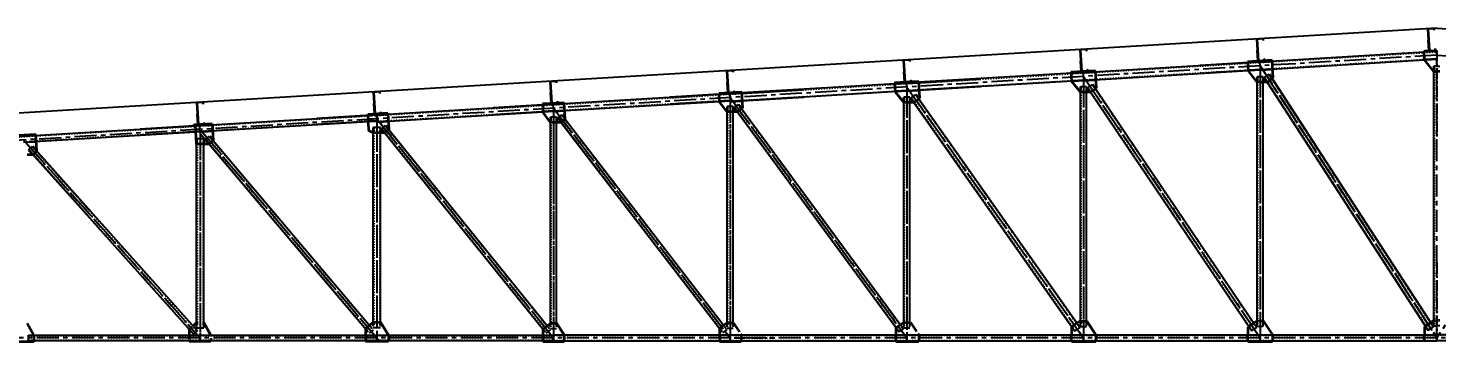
# Model space of a CAD drawing. Header units: inches. Extents: x -15 to 1885144, y -42615 to 866270.
# Drawn here: x 1664088 to 1680034, y 258256 to 261807 of the extents above; entities that cross this region are included whole.
import ezdxf

# ---------------------------------------------------------------- set-up
doc = ezdxf.new("R2010")
doc.units = ezdxf.units.IN
doc.header["$LTSCALE"] = 100
doc.header["$MEASUREMENT"] = 0
for name, pattern in [('CENTER', [2, 1.25, -0.25, 0.25, -0.25]), ('CENTERX2', [4, 2.5, -0.5, 0.5, -0.5]), ('dash line', [30, 12, -18]), ('PHANTOM2', [1.25, 0.625, -0.125, 0.125, -0.125, 0.125, -0.125])]:
    doc.linetypes.add(name, pattern=pattern)
for name, color, linetype in [('axis', 8, 'PHANTOM2'), ('corrugated sheet', 6, 'Continuous'), ('dimensions', 10, 'PHANTOM2'), ('purlins', 4, 'Continuous'), ('sections', 3, 'Continuous')]:
    doc.layers.add(name, color=color, linetype=linetype)
doc.layers.add('gusset plate', color=1, linetype='Continuous', lineweight=35)
doc.layers.add('weld', color=2, linetype='Continuous', lineweight=35)
doc.styles.get("Standard").update_dxf_attribs({"font": 'arial.ttf'})
doc.dimstyles.new('Dim_1', dxfattribs={"dimtxt": 300, "dimasz": 500, "dimexe": 0.0625, "dimexo": 0.0625, "dimgap": 100, "dimtad": 0, "dimtih": 1, "dimtoh": 1, "dimdec": 0, "dimzin": 0, "dimdsep": 46, "dimtxsty": 'Standard', "dimblk": 'OBLIQUE', "dimcen": 0.09, "dimclrd": 256, "dimclre": 256, "dimclrt": 256, "dimadec": 0, "dimazin": 0, "dimtm": 1e-09, "dimtfac": 1, "dimtdec": 0, "dimtofl": 0, "dimtmove": 0, "dimatfit": 3, "dimfxl": 1, "dimtfillclr": 256, "dimtolj": 1, "dimtzin": 0, "dimlwe": -1, "dimarcsym": 0})

# ---------------------------------------------------------------- blocks, each defined once
blk = doc.blocks.new('_Oblique')
at = {"color": 0, "linetype": 'ByBlock', "lineweight": -2}
blk.add_line((-0.5, -0.5), (0.5, 0.5), dxfattribs=at)
blk = doc.blocks.new('*D802')
at = {"layer": 'Defpoints', "color": 0, "ltscale": 10, "transparency": 16777216}
for p in [(1680034, 261806), (1659614, 260581), (1660034, 260606), (1660436, 260606), (1661654, 260638)]:
    blk.add_point(p, dxfattribs=at)
at = {"layer": 'dimensions', "linetype": 'dash line', "ltscale": 10, "transparency": 16777216}
blk.add_line((1660436, 260606), (1661654, 260606), dxfattribs=at)
at = {"layer": 'dimensions', "lineweight": -2, "ltscale": 10, "transparency": 16777216}
blk.add_arc((1660034, 260606), 1620, 0, 3.4336, dxfattribs=at)
at = {"layer": 'dimensions', "lineweight": -2, "ltscale": 10, "transparency": 16777216, "xscale": 500, "yscale": 500, "zscale": 500}
for p, rotation in [((1661651, 260703), 93.4336303618463), ((1661654, 260606), 270.000000000002)]:
    blk.add_blockref('_Oblique', p, dxfattribs=dict(at, rotation=rotation))
at = {"layer": 'dimensions', "ltscale": 10, "transparency": 16777216, "insert": (1661445, 261402), "char_height": 300, "attachment_point": 5}
blk.add_mtext('\\A1;3°', dxfattribs=at)

msp = doc.modelspace()

# ---------------------------------------------------------------- hatches: boundary and pattern name
at = {"layer": 'purlins', "ltscale": 10}
h = msp.add_hatch(color=256, dxfattribs=at)
h.dxf.hatch_style = 1
h.paths.add_polyline_path([(1678006.448, 261544.162), (1678001.457, 261543.862), (1678002.056, 261533.88), (1678007.047, 261534.18)])
h = msp.add_hatch(color=256, dxfattribs=at)
h.dxf.hatch_style = 1
h.paths.add_polyline_path([(1679941.943, 261660.309), (1679936.952, 261660.009), (1679937.551, 261650.027), (1679942.542, 261650.327)])
h = msp.add_hatch(color=256, dxfattribs=at)
h.dxf.hatch_style = 1
h.paths.add_polyline_path([(1676006.448, 261424.162), (1676001.457, 261423.862), (1676002.056, 261413.88), (1676007.047, 261414.18)])
h = msp.add_hatch(color=256, dxfattribs=at)
h.dxf.hatch_style = 1
h.paths.add_polyline_path([(1674006.448, 261304.162), (1674001.457, 261303.862), (1674002.056, 261293.88), (1674007.047, 261294.18)])
h = msp.add_hatch(color=256, dxfattribs=at)
h.dxf.hatch_style = 1
h.paths.add_polyline_path([(1670006.448, 261064.162), (1670001.457, 261063.862), (1670002.056, 261053.88), (1670007.047, 261054.18)])
h = msp.add_hatch(color=256, dxfattribs=at)
h.dxf.hatch_style = 1
h.paths.add_polyline_path([(1672006.448, 261184.162), (1672001.457, 261183.862), (1672002.056, 261173.88), (1672007.047, 261174.18)])
h = msp.add_hatch(color=256, dxfattribs=at)
h.dxf.hatch_style = 1
h.paths.add_polyline_path([(1668006.15, 260944.144), (1668001.158, 260943.844), (1668001.757, 260933.862), (1668006.748, 260934.162)])
h = msp.add_hatch(color=256, dxfattribs=at)
h.dxf.hatch_style = 1
h.paths.add_polyline_path([(1666006.449, 260824.145), (1666001.458, 260823.846), (1666002.057, 260813.864), (1666007.048, 260814.163)])

# ---------------------------------------------------------------- linework, layer by layer
at = {"layer": 'axis', "linetype": 'CENTERX2'}
for p, q in [((1680034.378, 261500.541), (1660034.378, 260300.541)), ((1678034.378, 261380.541), (1678034.378, 258300.541)), ((1678034.378, 261380.541), (1680034.378, 258300.541)), ((1680034.378, 258300.541), (1680034.378, 261500.541)), ((1680034.378, 258300.541), (1680034.378, 261500.541)), ((1680034.378, 261500.541), (1700034.378, 260300.541)), ((1682034.378, 261380.541), (1680034.378, 258300.541)), ((1676034.378, 261260.541), (1676034.378, 258300.541)), ((1676034.378, 261260.541), (1678034.378, 258300.541)), ((1674034.378, 261140.541), (1674034.378, 258300.541)), ((1674034.378, 261140.541), (1676034.378, 258300.541)), ((1670034.378, 260900.541), (1670034.378, 258300.541)), ((1670034.378, 260900.541), (1672034.378, 258300.541)), ((1672034.378, 261020.541), (1672034.378, 258300.541)), ((1672034.378, 261020.541), (1674034.378, 258300.541)), ((1668034.378, 260780.541), (1668034.378, 258300.541)), ((1668034.378, 260780.541), (1670034.378, 258300.541)), ((1666034.378, 260660.541), (1666034.378, 258300.541)), ((1666034.378, 260660.541), (1668034.378, 258300.541)), ((1664034.378, 260540.541), (1666034.378, 258300.541)), ((1700034.378, 258300.541), (1660034.378, 258300.541))]:
    msp.add_line(p, q, dxfattribs=at)
at = {"layer": 'axis', "linetype": 'CENTER'}
for p, q in [((1678141.409, 261215.714), (1680034.378, 258300.541)), ((1676034.378, 261081.71), (1676034.378, 258300.541)), ((1676141.97, 261101.305), (1678034.378, 258300.541)), ((1678034.378, 261196.653), (1678034.378, 258300.541)), ((1672034.378, 261020.541), (1674034.378, 258300.541)), ((1674034.378, 260966.797), (1674034.378, 258300.541)), ((1674142.541, 260986.949), (1676034.378, 258300.541)), ((1668034.378, 260780.541), (1668034.378, 258300.541)), ((1668061.349, 260747.097), (1670034.378, 258300.541)), ((1670034.378, 260740.359), (1670034.378, 258300.541)), ((1670142.549, 260759.918), (1672034.378, 258300.541)), ((1672034.378, 260860.359), (1672034.378, 258300.541)), ((1666034.378, 260660.541), (1668056.412, 258274.541)), ((1666034.378, 260494.816), (1666034.378, 258300.541)), ((1664164.921, 260394.332), (1666034.378, 258300.541))]:
    msp.add_line(p, q, dxfattribs=at)
at = {"layer": 'corrugated sheet'}
for p, q in [((1680034.345, 261806.594), (1659614.345, 260581.394)), ((1680034.378, 261806.045), (1659614.378, 260580.845)), ((1680034.378, 261806.045), (1700344.878, 260587.415))]:
    msp.add_line(p, q, dxfattribs=at)
at = {"layer": 'gusset plate', "ltscale": 10}
for p, q in [((1679888.64, 261546.895), (1680034.378, 261555.658)), ((1679889.239, 261536.913), (1679888.64, 261546.895)), ((1679894.629, 261447.075), (1679889.239, 261536.913)), ((1668124.651, 260620.81), (1667994.378, 260620.81)), ((1668124.651, 260620.81), (1668171.356, 260658.475)), ((1664142.543, 260374.352), (1664187.299, 260414.313)), ((1666135.499, 260494.816), (1666181.272, 260533.608)), ((1664142.543, 260374.352), (1664074.378, 260374.352))]:
    msp.add_line(p, q, dxfattribs=at)
at = {"layer": 'gusset plate'}
for p, q in [((1678170.865, 261443.829), (1677891.303, 261427.055)), ((1677891.303, 261427.055), (1677897.292, 261327.235)), ((1678182.934, 261242.678), (1678170.865, 261443.829)), ((1676170.865, 261323.829), (1675891.303, 261307.055)), ((1675891.303, 261307.055), (1675897.292, 261207.235)), ((1676182.57, 261128.737), (1676170.865, 261323.829)), ((1678112.054, 261196.653), (1678182.934, 261242.678)), ((1672165.86, 261083.529), (1671906.308, 261067.955)), ((1671906.308, 261067.955), (1671911.699, 260978.117)), ((1672176.532, 260905.661), (1672165.86, 261083.529)), ((1674170.865, 261203.829), (1673896.326, 261187.357)), ((1673896.326, 261187.357), (1673902.316, 261087.536)), ((1674182.202, 261014.88), (1674170.865, 261203.829)), ((1674176.791, 261104.005), (1674176.822, 261104.546)), ((1676112.97, 261081.71), (1676182.57, 261128.737)), ((1670155.86, 260962.929), (1669910.92, 260948.232)), ((1669910.92, 260948.232), (1669917.119, 260853.433)), ((1670168.082, 260778.693), (1670155.86, 260962.929)), ((1672114.922, 260860.359), (1672176.532, 260905.661)), ((1674113.925, 260966.797), (1674182.202, 261014.88)), ((1668158.887, 260843.111), (1667930.964, 260829.436)), ((1670115.949, 260740.359), (1670168.082, 260778.693)), ((1664175.91, 260604.132), (1663970.882, 260591.83)), ((1666169.048, 260723.72), (1665976.132, 260712.145)), ((1675993.24, 258488.396), (1676072.266, 258488.396)), ((1676072.266, 258488.396), (1676174.378, 258335.541)), ((1677999.378, 258492.718), (1678069.378, 258492.718)), ((1678069.378, 258492.718), (1678174.378, 258335.541)), ((1679999.378, 258497.069), (1680034.378, 258497.069)), ((1680069.378, 258497.069), (1680034.378, 258497.069))]:
    msp.add_line(p, q, dxfattribs=at)
at = {"layer": 'gusset plate', "linetype": 'dash line'}
for p, q in [((1679999.378, 261316.653), (1679894.629, 261447.075)), ((1677999.378, 261196.653), (1677897.292, 261327.235)), ((1679999.378, 261316.653), (1680034.378, 261316.653)), ((1680069.378, 261316.653), (1680034.378, 261316.653)), ((1673902.316, 261087.536), (1673999.378, 260966.797)), ((1675999.378, 261081.71), (1675897.325, 261207.237)), ((1676112.97, 261081.71), (1675999.378, 261081.71)), ((1678112.054, 261196.653), (1677999.378, 261196.653)), ((1671999.378, 260860.359), (1671911.699, 260978.117)), ((1674113.925, 260966.797), (1673999.378, 260966.797)), ((1667930.964, 260829.436), (1667941.781, 260649.147)), ((1668158.887, 260843.111), (1668171.356, 260658.475)), ((1669999.378, 260740.359), (1669917.119, 260853.433)), ((1670115.949, 260740.359), (1669999.378, 260740.359)), ((1672114.922, 260860.359), (1671999.378, 260860.359)), ((1664187.299, 260414.313), (1664175.91, 260604.132)), ((1665976.133, 260712.145), (1665989.943, 260497.377)), ((1666169.048, 260723.72), (1666181.272, 260533.608)), ((1667994.378, 260620.81), (1667941.781, 260649.147)), ((1665994.378, 260494.816), (1665989.943, 260497.377)), ((1666135.499, 260494.816), (1665994.378, 260494.816)), ((1664074.378, 258465.31), (1664152.187, 258330.541)), ((1665908.495, 258396.486), (1665911.485, 258399.156)), ((1665908.543, 258396.529), (1665908.543, 258326.541)), ((1665950.267, 258433.783), (1665994.378, 258473.168)), ((1665994.378, 258473.168), (1665999.378, 258473.168)), ((1666069.378, 258473.168), (1666074.378, 258473.168)), ((1666156.842, 258330.541), (1666074.378, 258473.168)), ((1667907.749, 258403.56), (1667994.378, 258476.975)), ((1667907.749, 258403.56), (1667907.749, 258260.541)), ((1668074.378, 258476.975), (1668167.128, 258330.541)), ((1669913.543, 258398.478), (1669999.378, 258467.7)), ((1669913.543, 258398.478), (1669913.543, 258255.541)), ((1670069.378, 258467.7), (1670154.968, 258335.541)), ((1671999.378, 258471.646), (1671914.898, 258406.661)), ((1671914.898, 258406.661), (1671914.898, 258255.541)), ((1673999.378, 258475.664), (1673909.378, 258414.853)), ((1673909.378, 258414.853), (1673909.378, 258335.541)), ((1675903.689, 258425.332), (1675899.378, 258422.296)), ((1675899.378, 258422.296), (1675899.378, 258335.541)), ((1675993.24, 258488.396), (1675903.689, 258425.332)), ((1677905.258, 258429.123), (1677894.378, 258421.772)), ((1677894.378, 258421.772), (1677894.378, 258335.541)), ((1677999.378, 258492.718), (1677905.258, 258429.123)), ((1679999.378, 258497.069), (1679894.378, 258428.888)), ((1679894.378, 258428.888), (1679894.378, 258335.541)), ((1665908.543, 258274.541), (1665908.543, 258260.541)), ((1666156.842, 258260.541), (1666114.378, 258260.541)), ((1666156.842, 258330.541), (1666156.842, 258326.541)), ((1666156.842, 258274.541), (1666156.842, 258260.541))]:
    msp.add_line(p, q, dxfattribs=at)
at = {"layer": 'gusset plate', "linetype": 'dash line', "ltscale": 0.01}
for p, q in [((1665911.485, 258399.156), (1665950.267, 258433.783)), ((1665999.378, 258473.168), (1666069.378, 258473.168)), ((1665908.543, 258326.541), (1665908.543, 258274.541)), ((1666156.842, 258326.541), (1666156.842, 258274.541))]:
    msp.add_line(p, q, dxfattribs=at)
at = {"layer": 'gusset plate', "linetype": 'CENTER'}
for p, q in [((1667994.378, 258476.975), (1668074.378, 258476.975)), ((1669999.378, 258467.7), (1670069.378, 258467.7)), ((1671999.378, 258471.646), (1672069.378, 258471.646)), ((1672069.378, 258471.646), (1672159.378, 258335.541)), ((1673999.378, 258475.664), (1674074.858, 258475.664)), ((1674074.858, 258475.664), (1674169.378, 258335.541))]:
    msp.add_line(p, q, dxfattribs=at)
at = {"layer": 'gusset plate', "linetype": 'ByBlock'}
for p, q in [((1664152.187, 258255.541), (1663890.735, 258255.541)), ((1664152.187, 258330.541), (1664152.187, 258255.541)), ((1666114.378, 258260.541), (1665908.543, 258260.541)), ((1668167.128, 258260.541), (1667907.749, 258260.541)), ((1668167.128, 258330.541), (1668167.128, 258260.541)), ((1670154.968, 258255.541), (1669913.543, 258255.541)), ((1670154.968, 258335.541), (1670154.968, 258255.541)), ((1672159.378, 258255.541), (1671914.898, 258255.541)), ((1672159.378, 258335.541), (1672159.378, 258255.541)), ((1673909.378, 258255.541), (1673909.378, 258335.541)), ((1674169.378, 258255.541), (1673909.378, 258255.541)), ((1674169.378, 258335.541), (1674169.378, 258255.541)), ((1675899.378, 258255.541), (1675899.378, 258335.541)), ((1676174.378, 258255.541), (1675899.378, 258255.541)), ((1676174.378, 258335.541), (1676174.378, 258255.541)), ((1677894.378, 258255.541), (1677894.378, 258335.541)), ((1678174.378, 258255.541), (1677894.378, 258255.541)), ((1678174.378, 258335.541), (1678174.378, 258255.541)), ((1679894.378, 258255.541), (1679894.378, 258335.541))]:
    msp.add_line(p, q, dxfattribs=at)
at = {"layer": 'purlins', "ltscale": 10}
for p, q in [((1677998.063, 261683.91), (1678067.937, 261688.103)), ((1678067.937, 261688.103), (1678069.135, 261668.139)), ((1679933.558, 261800.057), (1680003.433, 261804.25)), ((1679948.531, 261550.506), (1679933.558, 261800.057)), ((1680001.556, 261802.134), (1679935.675, 261798.181)), ((1679935.675, 261798.181), (1679950.408, 261552.622)), ((1680002.634, 261784.166), (1680001.556, 261802.134)), ((1680004.631, 261784.286), (1680002.634, 261784.166)), ((1680003.433, 261804.25), (1680004.631, 261784.286)), ((1675998.063, 261563.91), (1676067.937, 261568.103)), ((1676013.036, 261314.359), (1675998.063, 261563.91)), ((1676066.061, 261565.987), (1676000.179, 261562.034)), ((1676000.179, 261562.034), (1676014.913, 261316.475)), ((1676067.139, 261548.019), (1676066.061, 261565.987)), ((1676069.135, 261548.139), (1676067.139, 261548.019)), ((1676067.937, 261568.103), (1676069.135, 261548.139)), ((1678013.036, 261434.359), (1677998.063, 261683.91)), ((1678066.061, 261685.987), (1678000.179, 261682.034)), ((1678000.179, 261682.034), (1678014.913, 261436.475)), ((1678007.745, 261439.051), (1678000.858, 261553.844)), ((1678001.457, 261543.862), (1678006.448, 261544.162)), ((1678002.056, 261533.88), (1678007.047, 261534.18)), ((1678067.139, 261668.019), (1678066.061, 261685.987)), ((1678069.135, 261668.139), (1678067.139, 261668.019)), ((1679898.322, 261552.503), (1679943.241, 261555.198)), ((1679898.621, 261547.512), (1679898.322, 261552.503)), ((1679948.531, 261550.506), (1679898.621, 261547.512)), ((1679943.241, 261555.198), (1679936.353, 261669.991)), ((1679936.952, 261660.009), (1679941.943, 261660.309)), ((1679937.551, 261650.027), (1679942.542, 261650.327)), ((1679966.58, 261551.589), (1679948.531, 261550.506)), ((1679950.408, 261552.622), (1680016.29, 261556.575)), ((1680015.212, 261574.543), (1680017.208, 261574.663)), ((1680016.29, 261556.575), (1680015.212, 261574.543)), ((1680017.208, 261574.663), (1680018.406, 261554.699)), ((1673998.063, 261443.91), (1674067.937, 261448.103)), ((1674013.036, 261194.359), (1673998.063, 261443.91)), ((1674066.061, 261445.987), (1674000.179, 261442.034)), ((1674000.179, 261442.034), (1674014.913, 261196.475)), ((1674067.139, 261428.019), (1674066.061, 261445.987)), ((1674069.135, 261428.139), (1674067.139, 261428.019)), ((1674067.937, 261448.103), (1674069.135, 261428.139)), ((1676007.745, 261319.051), (1676000.858, 261433.844)), ((1676001.457, 261423.862), (1676006.448, 261424.162)), ((1676002.056, 261413.88), (1676007.047, 261414.18)), ((1677962.826, 261436.356), (1678007.745, 261439.051)), ((1677963.126, 261431.365), (1677962.826, 261436.356)), ((1678013.036, 261434.359), (1677963.126, 261431.365)), ((1678031.084, 261435.442), (1678013.036, 261434.359)), ((1678014.913, 261436.475), (1678080.794, 261440.428)), ((1678079.716, 261458.396), (1678081.712, 261458.516)), ((1678080.794, 261440.428), (1678079.716, 261458.396)), ((1678081.712, 261458.516), (1678082.91, 261438.552)), ((1671998.063, 261323.91), (1672067.937, 261328.103)), ((1672013.036, 261074.359), (1671998.063, 261323.91)), ((1672066.061, 261325.987), (1672000.179, 261322.034)), ((1672000.179, 261322.034), (1672014.913, 261076.475)), ((1672067.139, 261308.019), (1672066.061, 261325.987)), ((1672069.135, 261308.139), (1672067.139, 261308.019)), ((1672067.937, 261328.103), (1672069.135, 261308.139)), ((1674007.745, 261199.051), (1674000.858, 261313.844)), ((1674001.457, 261303.862), (1674006.448, 261304.162)), ((1674002.056, 261293.88), (1674007.047, 261294.18)), ((1674079.716, 261218.396), (1674081.712, 261218.516)), ((1674080.794, 261200.428), (1674079.716, 261218.396)), ((1674081.712, 261218.516), (1674082.91, 261198.552)), ((1675962.826, 261316.356), (1676007.745, 261319.051)), ((1675963.126, 261311.365), (1675962.826, 261316.356)), ((1676013.036, 261314.359), (1675963.126, 261311.365)), ((1676031.084, 261315.442), (1676013.036, 261314.359)), ((1676014.913, 261316.475), (1676080.794, 261320.428)), ((1676079.716, 261338.396), (1676081.712, 261338.516)), ((1676080.794, 261320.428), (1676079.716, 261338.396)), ((1676081.712, 261338.516), (1676082.91, 261318.552)), ((1667997.765, 261083.892), (1668067.639, 261088.085)), ((1668012.738, 260834.341), (1667997.765, 261083.892)), ((1668065.762, 261085.969), (1667999.881, 261082.016)), ((1667999.881, 261082.016), (1668014.614, 260836.457)), ((1668066.84, 261068.001), (1668065.762, 261085.969)), ((1668068.837, 261068.121), (1668066.84, 261068.001)), ((1668067.639, 261088.085), (1668068.837, 261068.121)), ((1669998.063, 261203.91), (1670067.937, 261208.103)), ((1670013.036, 260954.359), (1669998.063, 261203.91)), ((1670066.061, 261205.987), (1670000.179, 261202.034)), ((1670000.179, 261202.034), (1670014.913, 260956.475)), ((1670007.745, 260959.051), (1670000.858, 261073.844)), ((1670001.457, 261063.862), (1670006.448, 261064.162)), ((1670002.056, 261053.88), (1670007.047, 261054.18)), ((1670067.139, 261188.019), (1670066.061, 261205.987)), ((1670069.135, 261188.139), (1670067.139, 261188.019)), ((1670067.937, 261208.103), (1670069.135, 261188.139)), ((1671962.826, 261076.356), (1672007.745, 261079.051)), ((1671963.126, 261071.365), (1671962.826, 261076.356)), ((1672013.036, 261074.359), (1671963.126, 261071.365)), ((1672007.745, 261079.051), (1672000.858, 261193.844)), ((1672001.457, 261183.862), (1672006.448, 261184.162)), ((1672002.056, 261173.88), (1672007.047, 261174.18)), ((1672031.084, 261075.442), (1672013.036, 261074.359)), ((1672014.913, 261076.475), (1672080.794, 261080.428)), ((1672079.716, 261098.396), (1672081.712, 261098.516)), ((1672080.794, 261080.428), (1672079.716, 261098.396)), ((1672081.712, 261098.516), (1672082.91, 261078.552)), ((1673962.826, 261196.356), (1674007.745, 261199.051)), ((1673963.126, 261191.365), (1673962.826, 261196.356)), ((1674013.036, 261194.359), (1673963.126, 261191.365)), ((1674031.084, 261195.442), (1674013.036, 261194.359)), ((1674014.913, 261196.475), (1674080.794, 261200.428)), ((1665998.064, 260963.894), (1666067.938, 260968.087)), ((1666013.037, 260714.343), (1665998.064, 260963.894)), ((1666066.061, 260965.97), (1666000.18, 260962.017)), ((1666000.18, 260962.017), (1666014.913, 260716.459)), ((1666067.139, 260948.003), (1666066.061, 260965.97)), ((1666069.136, 260948.122), (1666067.139, 260948.003)), ((1666067.938, 260968.087), (1666069.136, 260948.122)), ((1668007.447, 260839.033), (1668000.56, 260953.826)), ((1668001.158, 260943.844), (1668006.15, 260944.144)), ((1668001.757, 260933.862), (1668006.748, 260934.162)), ((1669962.826, 260956.356), (1670007.745, 260959.051)), ((1669963.126, 260951.365), (1669962.826, 260956.356)), ((1670013.036, 260954.359), (1669963.126, 260951.365)), ((1670031.084, 260955.442), (1670013.036, 260954.359)), ((1670014.913, 260956.475), (1670080.794, 260960.428)), ((1670079.716, 260978.396), (1670081.712, 260978.516)), ((1670080.794, 260960.428), (1670079.716, 260978.396)), ((1670081.712, 260978.516), (1670082.91, 260958.552)), ((1666007.746, 260719.034), (1666000.859, 260833.828)), ((1666001.458, 260823.846), (1666006.449, 260824.145)), ((1666002.057, 260813.864), (1666007.048, 260814.163)), ((1666079.717, 260738.38), (1666081.713, 260738.499)), ((1666080.795, 260720.412), (1666079.717, 260738.38)), ((1666081.713, 260738.499), (1666082.911, 260718.535)), ((1667962.528, 260836.338), (1668007.447, 260839.033)), ((1667962.827, 260831.347), (1667962.528, 260836.338)), ((1668012.738, 260834.341), (1667962.827, 260831.347)), ((1668030.786, 260835.424), (1668012.738, 260834.341)), ((1668014.614, 260836.457), (1668080.496, 260840.41)), ((1668079.418, 260858.378), (1668081.414, 260858.498)), ((1668080.496, 260840.41), (1668079.418, 260858.378)), ((1668081.414, 260858.498), (1668082.612, 260838.534)), ((1665962.827, 260716.339), (1666007.746, 260719.034)), ((1665963.127, 260711.348), (1665962.827, 260716.339)), ((1666013.037, 260714.343), (1665963.127, 260711.348)), ((1666031.085, 260715.426), (1666013.037, 260714.343)), ((1666014.913, 260716.459), (1666080.795, 260720.412))]:
    msp.add_line(p, q, dxfattribs=at)
at = {"layer": 'purlins', "ltscale": 0.01}
for p, q in [((1678000.858, 261553.844), (1678005.849, 261554.144)), ((1679888.639, 261546.913), (1679898.621, 261547.512)), ((1679888.639, 261546.913), (1679889.238, 261536.931)), ((1679889.238, 261536.931), (1680028.987, 261545.315)), ((1679936.353, 261669.991), (1679941.344, 261670.291)), ((1679966.58, 261551.589), (1680018.406, 261554.699)), ((1680028.388, 261555.298), (1680018.406, 261554.699)), ((1680028.388, 261555.298), (1680028.987, 261545.315)), ((1676000.858, 261433.844), (1676005.849, 261434.144)), ((1677953.144, 261430.766), (1677963.126, 261431.365)), ((1677953.144, 261430.766), (1677953.743, 261420.784)), ((1677953.743, 261420.784), (1678093.491, 261429.168)), ((1678031.084, 261435.442), (1678082.91, 261438.552)), ((1678092.892, 261439.151), (1678082.91, 261438.552)), ((1678092.892, 261439.151), (1678093.491, 261429.168)), ((1674000.858, 261313.844), (1674005.849, 261314.144)), ((1675953.144, 261310.766), (1675963.126, 261311.365)), ((1675953.144, 261310.766), (1675953.743, 261300.784)), ((1675953.743, 261300.784), (1676093.491, 261309.168)), ((1676031.084, 261315.442), (1676082.91, 261318.552)), ((1676092.892, 261319.151), (1676082.91, 261318.552)), ((1676092.892, 261319.151), (1676093.491, 261309.168)), ((1670000.858, 261073.844), (1670005.849, 261074.144)), ((1671953.144, 261070.766), (1671963.126, 261071.365)), ((1671953.144, 261070.766), (1671953.743, 261060.784)), ((1671953.743, 261060.784), (1672093.491, 261069.168)), ((1672000.858, 261193.844), (1672005.849, 261194.144)), ((1672031.084, 261075.442), (1672082.91, 261078.552)), ((1672092.892, 261079.151), (1672082.91, 261078.552)), ((1672092.892, 261079.151), (1672093.491, 261069.168)), ((1673953.144, 261190.766), (1673963.126, 261191.365)), ((1673953.144, 261190.766), (1673953.743, 261180.784)), ((1673953.743, 261180.784), (1674093.491, 261189.168)), ((1674031.084, 261195.442), (1674082.91, 261198.552)), ((1674092.892, 261199.151), (1674082.91, 261198.552)), ((1674092.892, 261199.151), (1674093.491, 261189.168)), ((1668000.56, 260953.826), (1668005.551, 260954.126)), ((1669953.144, 260950.766), (1669963.126, 260951.365)), ((1669953.144, 260950.766), (1669953.743, 260940.784)), ((1669953.743, 260940.784), (1670093.491, 260949.168)), ((1670031.084, 260955.442), (1670082.91, 260958.552)), ((1670092.892, 260959.151), (1670082.91, 260958.552)), ((1670092.892, 260959.151), (1670093.491, 260949.168)), ((1666000.859, 260833.828), (1666005.85, 260834.127)), ((1667952.845, 260830.748), (1667962.827, 260831.347)), ((1667952.845, 260830.748), (1667953.444, 260820.766)), ((1667953.444, 260820.766), (1668093.193, 260829.151)), ((1668030.786, 260835.424), (1668082.612, 260838.534)), ((1668092.594, 260839.133), (1668082.612, 260838.534)), ((1668092.594, 260839.133), (1668093.193, 260829.151)), ((1663953.744, 260580.765), (1664093.492, 260589.149)), ((1664092.893, 260599.132), (1664082.911, 260598.533)), ((1664092.893, 260599.132), (1664093.492, 260589.149)), ((1665953.144, 260710.749), (1665963.127, 260711.348)), ((1665953.144, 260710.749), (1665953.743, 260700.767)), ((1665953.743, 260700.767), (1666093.492, 260709.152)), ((1666031.085, 260715.426), (1666082.911, 260718.535)), ((1666092.893, 260719.134), (1666082.911, 260718.535)), ((1666092.893, 260719.134), (1666093.492, 260709.152))]:
    msp.add_line(p, q, dxfattribs=at)
at = {"layer": 'sections'}
for p, q in [((1678031.683, 261425.46), (1679889.239, 261536.913)), ((1676031.683, 261305.46), (1677891.902, 261417.073)), ((1678031.683, 261425.46), (1677354.787, 261384.846)), ((1678037.073, 261335.622), (1679889.239, 261446.752)), ((1679999.378, 260564.168), (1679999.378, 261376.653)), ((1680034.378, 261376.653), (1679999.378, 261376.653)), ((1680034.378, 261376.653), (1680069.378, 261376.653)), ((1674031.683, 261185.46), (1674863.744, 261235.384)), ((1676031.683, 261305.46), (1674171.464, 261193.847)), ((1676037.073, 261215.622), (1674176.854, 261104.008)), ((1676037.073, 261215.622), (1677897.292, 261327.235)), ((1678037.073, 261335.622), (1677360.177, 261295.008)), ((1677999.378, 260444.168), (1677999.378, 261256.653)), ((1678069.378, 261256.653), (1677999.378, 261256.653)), ((1678069.378, 260444.168), (1678069.378, 261256.653)), ((1678079.378, 261246.974), (1678138.087, 261285.096)), ((1678083.528, 261240.584), (1678613.058, 260425.107)), ((1678142.236, 261278.706), (1678671.766, 260463.23)), ((1678170.763, 261234.775), (1679996.262, 258423.506)), ((1679999.378, 258437.069), (1679999.378, 261316.653)), ((1670031.683, 260945.46), (1671906.907, 261057.973)), ((1672031.683, 261065.46), (1671354.787, 261024.846)), ((1672031.683, 261065.46), (1672863.744, 261115.384)), ((1674037.073, 261095.622), (1672066.125, 260977.365)), ((1674031.683, 261185.46), (1672166.459, 261073.547)), ((1674037.073, 261095.622), (1674869.134, 261145.545)), ((1674079.378, 261015.854), (1674136.611, 261056.158)), ((1675999.378, 260324.168), (1675999.378, 261146.257)), ((1676069.378, 261141.71), (1675999.378, 261141.71)), ((1675999.378, 258432.718), (1675999.378, 261081.71)), ((1676069.378, 260324.168), (1676069.378, 261141.71)), ((1676069.378, 258432.718), (1676069.378, 261081.71)), ((1676079.378, 261131.425), (1676137.379, 261170.615)), ((1676081.814, 261127.82), (1676630.44, 260315.854)), ((1676112.97, 261081.71), (1677938.849, 258379.408)), ((1676139.815, 261167.01), (1676688.441, 260355.044)), ((1676170.971, 261120.9), (1677996.85, 258418.598)), ((1677999.378, 258432.718), (1677999.378, 261196.653)), ((1678069.378, 258432.718), (1678069.378, 261196.653)), ((1678112.054, 261196.653), (1679937.554, 258385.384)), ((1668094.072, 260829.204), (1669911.572, 260938.254)), ((1670031.683, 260945.46), (1669354.787, 260904.846)), ((1670036.774, 260865.622), (1671911.699, 260978.117)), ((1672036.474, 260985.604), (1671359.578, 260944.99)), ((1672069.378, 260920.359), (1671999.378, 260920.359)), ((1671999.378, 260084.168), (1671999.378, 260896.696)), ((1672037.073, 260975.622), (1672869.134, 261025.545)), ((1672069.378, 260084.168), (1672069.378, 260896.696)), ((1672079.378, 260908.698), (1672127.717, 260944.242)), ((1672079.378, 260908.698), (1673947.4, 258368.189)), ((1672091.087, 260892.775), (1672671.593, 260103.286)), ((1672127.717, 260944.242), (1672719.932, 260138.83)), ((1672163.261, 260895.903), (1673997.155, 258401.807)), ((1673999.378, 260204.168), (1673999.378, 261026.797)), ((1674069.378, 261026.797), (1673999.378, 261026.797)), ((1673999.378, 258423.788), (1673999.378, 260966.797)), ((1674069.378, 260204.168), (1674069.378, 261026.797)), ((1674069.378, 258423.788), (1674069.378, 260966.797)), ((1674084.372, 261008.762), (1674648.6, 260207.559)), ((1674113.925, 260966.797), (1675938.236, 258376.275)), ((1674141.605, 261049.066), (1674705.832, 260247.863)), ((1674171.157, 261007.102), (1675995.468, 258416.58)), ((1666031.383, 260705.443), (1667931.563, 260819.454)), ((1666035.875, 260635.587), (1667935.755, 260749.579)), ((1668031.385, 260825.443), (1667354.788, 260784.847)), ((1668035.447, 260755.561), (1667358.551, 260714.947)), ((1668044.588, 260746.091), (1669916.793, 260858.424)), ((1670036.474, 260865.604), (1669359.578, 260824.99)), ((1670069.378, 260800.359), (1669999.378, 260800.359)), ((1669999.378, 259964.168), (1669999.378, 260776.696)), ((1669999.378, 258423.788), (1669999.378, 260740.359)), ((1670069.378, 259964.168), (1670069.378, 260776.696)), ((1670069.378, 258423.788), (1670069.378, 260740.359)), ((1670081.791, 260789.7), (1670129.349, 260826.283)), ((1670081.791, 260789.7), (1670691.321, 259997.311)), ((1670118.374, 260742.143), (1671943.07, 258370.037)), ((1670129.349, 260826.283), (1670738.879, 260033.894)), ((1670166.724, 260777.694), (1671990.628, 258406.62)), ((1671999.378, 258423.788), (1671999.378, 260860.359)), ((1672069.378, 258423.788), (1672069.378, 260860.359)), ((1664031.383, 260585.443), (1665976.775, 260702.166)), ((1664035.875, 260515.587), (1665981.267, 260632.31)), ((1666031.421, 260705.445), (1665354.824, 260664.849)), ((1666035.875, 260635.586), (1665358.55, 260594.947)), ((1666034.378, 260614.139), (1667936.907, 258369.154)), ((1666093.475, 260544.405), (1666139.248, 260583.196)), ((1666139.248, 260583.196), (1666779.085, 259828.189)), ((1668074.378, 260680.81), (1667994.378, 260680.81)), ((1667994.378, 259844.169), (1667994.378, 260656.697)), ((1667994.378, 258431.188), (1667994.378, 260620.81)), ((1668074.378, 258431.188), (1668074.378, 260680.81)), ((1668074.378, 259844.169), (1668074.378, 260656.697)), ((1668086.986, 260667.515), (1668133.691, 260705.18)), ((1668086.986, 260667.515), (1668711.882, 259892.63)), ((1668086.987, 260667.516), (1669941.075, 258368.448)), ((1668133.691, 260705.18), (1668758.587, 259930.294)), ((1668171.356, 260658.478), (1669987.779, 258406.113)), ((1664092.592, 260430.297), (1664137.348, 260470.258)), ((1664092.592, 260430.297), (1664755.585, 259687.746)), ((1664137.348, 260470.258), (1664800.341, 259727.707)), ((1664187.299, 260414.313), (1666003.202, 258380.502)), ((1666074.378, 260554.816), (1665994.378, 260554.816)), ((1665994.378, 259724.168), (1665994.378, 260536.696)), ((1665994.378, 258413.168), (1665994.378, 260494.816)), ((1666074.378, 259724.168), (1666074.378, 260536.696)), ((1666074.378, 258413.168), (1666074.378, 260494.816)), ((1666093.475, 260544.405), (1666733.311, 259789.397)), ((1666181.272, 260533.608), (1667982.681, 258407.946)), ((1664142.543, 260374.352), (1665958.446, 258340.541)), ((1664092.187, 258330.541), (1664539.168, 258330.541)), ((1664092.187, 258270.541), (1664539.168, 258270.541)), ((1664152.187, 258330.541), (1666034.378, 258330.541)), ((1664152.187, 258270.541), (1666034.378, 258270.541)), ((1666034.378, 258330.541), (1666539.168, 258330.541)), ((1666034.378, 258270.541), (1666539.168, 258270.541)), ((1666156.842, 258330.541), (1668034.378, 258330.541)), ((1666156.842, 258270.541), (1668034.378, 258270.541)), ((1668034.378, 258330.541), (1668539.168, 258330.541)), ((1668034.378, 258270.541), (1668539.168, 258270.541)), ((1668167.128, 258330.541), (1670023.543, 258330.541)), ((1668167.128, 258270.541), (1670023.543, 258270.541)), ((1670039.968, 258335.541), (1671914.898, 258335.541)), ((1670039.968, 258265.541), (1671914.898, 258265.541)), ((1671442.346, 258335.541), (1672034.378, 258335.541)), ((1671442.346, 258265.541), (1672034.378, 258265.541)), ((1672034.378, 258335.541), (1672539.168, 258335.541)), ((1672034.378, 258265.541), (1672539.168, 258265.541)), ((1672159.378, 258335.541), (1674034.378, 258335.541)), ((1672159.378, 258265.541), (1674034.378, 258265.541)), ((1674034.378, 258335.541), (1674539.168, 258335.541)), ((1674034.378, 258265.541), (1674539.168, 258265.541)), ((1674169.378, 258335.541), (1676034.378, 258335.541)), ((1674169.378, 258265.541), (1676034.378, 258265.541)), ((1676034.378, 258335.541), (1676539.168, 258335.541)), ((1676034.378, 258265.541), (1676539.168, 258265.541)), ((1676174.378, 258335.541), (1678034.378, 258335.541)), ((1676174.378, 258265.541), (1678034.378, 258265.541)), ((1678034.378, 258335.541), (1678539.168, 258335.541)), ((1678034.378, 258265.541), (1678539.168, 258265.541)), ((1678174.378, 258335.541), (1680034.378, 258335.541)), ((1678174.378, 258265.541), (1680034.378, 258265.541)), ((1681894.378, 258335.541), (1680034.378, 258335.541)), ((1681894.378, 258265.541), (1680034.378, 258265.541))]:
    msp.add_line(p, q, dxfattribs=at)
at = {"layer": 'sections', "linetype": 'dash line', "ltscale": 0.01}
for p, q in [((1678031.982, 261420.469), (1680029.287, 261540.312)), ((1676031.982, 261300.469), (1678031.982, 261420.474)), ((1678036.904, 261340.62), (1680034.078, 261460.456)), ((1680004.378, 261376.653), (1680004.378, 258437.069)), ((1674031.982, 261180.469), (1674863.905, 261230.386)), ((1674171.762, 261188.88), (1676031.982, 261300.469)), ((1674176.553, 261109.024), (1676036.774, 261220.613)), ((1676036.904, 261220.62), (1678034.378, 261340.474)), ((1678004.378, 261256.653), (1678004.378, 260444.168)), ((1678064.378, 261256.653), (1678064.378, 260444.168)), ((1678083.572, 261249.697), (1678617.251, 260427.83)), ((1678133.893, 261282.373), (1678667.573, 260460.507)), ((1678166.569, 261232.052), (1679992.069, 258420.783)), ((1671354.787, 261019.846), (1672031.982, 261060.469)), ((1672031.982, 261060.469), (1672863.905, 261110.386)), ((1672062.579, 260982.187), (1674036.774, 261100.613)), ((1672166.757, 261068.58), (1674031.982, 261180.469)), ((1674036.904, 261100.62), (1674868.826, 261150.538)), ((1674132.523, 261053.279), (1674701.744, 260244.984)), ((1676004.378, 261141.71), (1676004.378, 260324.168)), ((1676004.378, 261081.71), (1676004.378, 258432.718)), ((1676064.378, 261141.71), (1676064.378, 260324.168)), ((1676064.378, 261081.71), (1676064.378, 258432.718)), ((1676083.521, 261134.224), (1676634.583, 260318.653)), ((1676117.113, 261084.509), (1677942.992, 258382.207)), ((1676133.236, 261167.816), (1676684.298, 260352.244)), ((1676166.828, 261118.1), (1677992.707, 258415.799)), ((1678004.378, 261196.653), (1678004.378, 258432.718)), ((1678064.378, 261196.653), (1678064.378, 258432.718)), ((1678116.248, 261199.376), (1679941.747, 258388.107)), ((1668040.096, 260820.957), (1669685.508, 260919.685)), ((1669354.787, 260899.846), (1670031.982, 260940.469)), ((1670031.982, 260940.469), (1671735.891, 261042.707)), ((1670036.604, 260870.621), (1671726.488, 260972.018)), ((1671358.979, 260949.972), (1672036.175, 260990.595)), ((1672004.378, 260920.359), (1672004.378, 258423.788)), ((1672036.904, 260980.62), (1672868.826, 261030.538)), ((1672064.378, 260920.359), (1672064.378, 258423.788)), ((1672082.608, 260911.073), (1673913.444, 258421.136)), ((1672124.495, 260941.872), (1673993.838, 258399.565)), ((1674004.378, 261026.797), (1674004.378, 258423.788)), ((1674064.378, 261026.797), (1674064.378, 258423.788)), ((1674083.466, 261018.732), (1674652.688, 260210.438)), ((1674118.013, 260969.676), (1675942.324, 258379.154)), ((1674167.069, 261004.223), (1675991.38, 258413.701)), ((1666031.72, 260700.454), (1668031.684, 260820.456)), ((1666035.576, 260640.578), (1668034.378, 260760.51)), ((1668044.289, 260751.082), (1669676.105, 260848.995)), ((1669358.979, 260829.972), (1670036.175, 260870.595)), ((1670004.378, 260800.359), (1670004.378, 258423.788)), ((1670064.378, 260800.359), (1670064.378, 258423.788)), ((1670084.969, 260792.144), (1671946.248, 258372.481)), ((1670126.178, 260823.844), (1671987.457, 258404.181)), ((1662062.86, 260462.318), (1666031.982, 260700.474)), ((1664035.576, 260520.578), (1666034.378, 260640.51)), ((1666136.197, 260580.61), (1667979.629, 258405.36)), ((1667999.378, 260680.81), (1667999.378, 258431.188)), ((1668069.378, 260680.81), (1668069.378, 258431.188)), ((1668090.108, 260670.033), (1669944.195, 258370.964)), ((1668130.579, 260702.67), (1669984.666, 258403.602)), ((1664095.576, 260432.961), (1664758.568, 259690.41)), ((1664136.068, 260465.687), (1664797.357, 259725.042)), ((1665999.378, 260554.816), (1665999.378, 258413.168)), ((1666069.378, 260554.816), (1666069.378, 258413.168)), ((1666096.533, 260546.997), (1667939.966, 258371.746)), ((1664145.534, 260377.022), (1665890.64, 258422.502)), ((1664184.316, 260411.649), (1666000.219, 258377.838)), ((1665890.64, 258422.502), (1665961.436, 258343.211)), ((1673941.066, 258383.571), (1673950.725, 258370.435)), ((1664092.187, 258326.541), (1664539.168, 258326.541)), ((1664092.187, 258274.541), (1664539.168, 258274.541)), ((1664152.187, 258326.541), (1666034.378, 258326.541)), ((1664152.187, 258274.541), (1666034.378, 258274.541)), ((1666034.378, 258326.541), (1666539.168, 258326.541)), ((1666034.378, 258274.541), (1666539.168, 258274.541)), ((1666156.842, 258326.541), (1668034.378, 258326.541)), ((1666156.842, 258274.541), (1668034.378, 258274.541)), ((1668034.378, 258326.541), (1670023.543, 258326.541)), ((1668034.378, 258274.541), (1670023.543, 258274.541)), ((1670039.968, 258330.541), (1672034.378, 258330.541)), ((1670039.968, 258270.541), (1672034.378, 258270.541)), ((1672034.378, 258330.541), (1674034.378, 258330.541)), ((1672034.378, 258270.541), (1674034.378, 258270.541)), ((1674034.378, 258330.541), (1676034.378, 258330.541)), ((1674034.378, 258270.541), (1676034.378, 258270.541)), ((1676034.378, 258330.541), (1678034.378, 258330.541)), ((1676034.378, 258270.541), (1678034.378, 258270.541)), ((1678034.378, 258330.541), (1680034.378, 258330.541)), ((1678034.378, 258270.541), (1680034.378, 258270.541)), ((1682034.378, 258330.541), (1680034.378, 258330.541))]:
    msp.add_line(p, q, dxfattribs=at)
at = {"layer": 'sections', "linetype": 'dash line'}
for p, q in [((1680028.988, 261545.298), (1680034.378, 261455.46)), ((1672036.474, 260985.604), (1672031.683, 261065.46)), ((1668031.385, 260825.443), (1668035.577, 260755.568)), ((1666035.875, 260635.587), (1666031.683, 260705.461)), ((1667949.773, 258353.972), (1667995.547, 258392.764)), ((1669953.216, 258353.392), (1669999.921, 258391.057)), ((1673947.4, 258368.189), (1673997.155, 258401.807)), ((1670023.543, 258330.541), (1670023.543, 258270.541)), ((1670039.968, 258265.541), (1670039.968, 258335.541))]:
    msp.add_line(p, q, dxfattribs=at)
at = {"layer": 'sections', "linetype": 'CENTER'}
for p, q in [((1680034.378, 261555.298), (1680034.378, 260564.168)), ((1678034.378, 261380.541), (1678031.683, 261425.46)), ((1678034.378, 261380.541), (1678037.073, 261335.622)), ((1680031.683, 261500.379), (1680034.378, 261500.541)), ((1680037.073, 261500.379), (1680034.378, 261500.541)), ((1676034.378, 261260.541), (1676031.683, 261305.46)), ((1676034.378, 261260.541), (1676037.073, 261215.622)), ((1672034.378, 261020.541), (1672031.683, 261065.46)), ((1674034.378, 261140.541), (1674031.683, 261185.46)), ((1674034.378, 261140.541), (1674037.073, 261095.622)), ((1670034.378, 260900.541), (1670031.982, 260940.469)), ((1670034.378, 260900.541), (1670034.378, 259964.168)), ((1670034.378, 260900.541), (1670036.774, 260860.613)), ((1672034.378, 261020.541), (1672037.073, 260975.622)), ((1667933.959, 260779.525), (1668034.08, 260785.533)), ((1668044.55, 260746.089), (1668039.777, 260825.946)), ((1668039.883, 260773.714), (1668039.884, 260773.696)), ((1680034.378, 259153.423), (1680034.378, 258300.541)), ((1680034.378, 259153.423), (1680034.378, 258300.541)), ((1665999.378, 258483.788), (1665999.378, 258493.788)), ((1667999.378, 258483.788), (1667999.378, 258493.788)), ((1669999.378, 258483.788), (1669999.378, 258493.788)), ((1671934.175, 258395.256), (1671928.577, 258403.542)), ((1671999.378, 258483.788), (1671999.378, 258493.788)), ((1673934.175, 258395.256), (1673928.577, 258403.542)), ((1673999.378, 258483.788), (1673999.378, 258493.788)), ((1672079.378, 258300.541), (1672539.168, 258300.541))]:
    msp.add_line(p, q, dxfattribs=at)
at = {"layer": 'sections', "ltscale": 10}
for p, q in [((1678007.385, 261424.002), (1678031.683, 261425.46)), ((1676007.385, 261304.002), (1676031.683, 261305.46)), ((1672007.385, 261064.002), (1672031.683, 261065.46)), ((1674007.385, 261184.002), (1674031.683, 261185.46)), ((1670007.385, 260944.002), (1670031.683, 260945.46)), ((1668007.086, 260823.985), (1668031.385, 260825.443)), ((1666007.085, 260703.985), (1666031.383, 260705.443))]:
    msp.add_line(p, q, dxfattribs=at)
at = {"layer": 'sections', "linetype": 'ByBlock'}
for p, q in [((1665958.446, 258340.541), (1666003.202, 258380.502)), ((1665994.378, 258413.168), (1666074.378, 258413.168)), ((1667994.378, 258416.975), (1668074.378, 258416.975)), ((1669999.378, 258407.7), (1670069.378, 258407.7)), ((1671951.481, 258359.104), (1671999.038, 258395.686)), ((1671999.378, 258411.646), (1672069.378, 258411.646)), ((1673999.378, 258415.664), (1674069.378, 258415.664)), ((1675938.236, 258376.275), (1675995.468, 258416.58)), ((1675999.378, 258428.396), (1676069.378, 258428.396)), ((1677938.849, 258379.408), (1677996.85, 258418.598)), ((1677999.378, 258432.718), (1678069.378, 258432.718)), ((1679937.554, 258385.384), (1679996.318, 258423.542)), ((1679999.378, 258437.069), (1680034.378, 258437.069)), ((1680069.378, 258437.069), (1680034.378, 258437.069)), ((1664092.187, 258270.541), (1664092.187, 258330.541)), ((1666034.378, 258335.541), (1666034.378, 258270.541)), ((1666034.378, 258270.541), (1666034.378, 258330.541)), ((1668034.378, 258335.541), (1668034.378, 258270.541)), ((1668034.378, 258270.541), (1668034.378, 258330.541)), ((1672034.378, 258335.541), (1672034.378, 258265.541)), ((1672034.378, 258265.541), (1672034.378, 258335.541)), ((1674034.378, 258335.541), (1674034.378, 258265.541)), ((1674034.378, 258265.541), (1674034.378, 258335.541)), ((1676034.378, 258335.541), (1676034.378, 258265.541)), ((1676034.378, 258265.541), (1676034.378, 258335.541)), ((1678034.378, 258335.541), (1678034.378, 258265.541)), ((1678034.378, 258265.541), (1678034.378, 258335.541)), ((1680034.378, 258335.541), (1680034.378, 258265.541)), ((1680034.378, 258265.541), (1680034.378, 258335.541)), ((1680034.378, 258265.541), (1680034.378, 258335.541))]:
    msp.add_line(p, q, dxfattribs=at)
at = {"layer": 'weld', "linetype": 'CENTER'}
for p, q in [((1680028.988, 261545.298), (1679889.239, 261536.913)), ((1678031.683, 261425.46), (1677891.934, 261417.075)), ((1678031.683, 261425.46), (1678171.432, 261433.845)), ((1680034.378, 261455.46), (1679894.629, 261447.075)), ((1679999.378, 261376.653), (1679999.378, 261316.653)), ((1676031.683, 261305.46), (1675891.934, 261297.075)), ((1676037.073, 261215.622), (1675897.325, 261207.237)), ((1676031.683, 261305.46), (1676171.432, 261313.845)), ((1676037.073, 261215.622), (1676176.822, 261224.006)), ((1678037.073, 261335.622), (1677897.325, 261327.237)), ((1677999.378, 261256.653), (1677999.378, 261196.653)), ((1678037.073, 261335.622), (1678176.822, 261344.006)), ((1678069.378, 261256.653), (1678069.378, 261196.653)), ((1678079.378, 261246.974), (1678112.054, 261196.653)), ((1678138.087, 261285.096), (1678170.763, 261234.775)), ((1672031.683, 261065.46), (1671906.907, 261057.973)), ((1672031.683, 261065.46), (1672166.441, 261073.545)), ((1674031.683, 261185.46), (1673896.925, 261177.375)), ((1674037.073, 261095.622), (1673902.316, 261087.536)), ((1674031.683, 261185.46), (1674171.432, 261193.845)), ((1674037.073, 261095.622), (1674176.822, 261104.006)), ((1674136.611, 261056.158), (1674171.157, 261007.102)), ((1675999.378, 261141.71), (1675999.378, 261081.71)), ((1676069.378, 261141.71), (1676069.378, 261081.71)), ((1676079.378, 261131.425), (1676112.97, 261081.71)), ((1676137.379, 261170.615), (1676170.971, 261120.9)), ((1670031.683, 260945.46), (1670156.459, 260952.947)), ((1672036.474, 260985.604), (1671911.699, 260978.117)), ((1671999.378, 260920.359), (1671999.378, 260860.359)), ((1672037.073, 260975.622), (1672171.849, 260983.708)), ((1672069.378, 260920.359), (1672069.378, 260860.359)), ((1672079.378, 260908.698), (1672114.922, 260860.359)), ((1672127.717, 260944.242), (1672163.261, 260895.903)), ((1673999.378, 261026.797), (1673999.378, 260966.797)), ((1674069.378, 261026.797), (1674069.378, 260966.797)), ((1674079.378, 261015.854), (1674113.925, 260966.797)), ((1668039.777, 260825.946), (1668159.561, 260833.133)), ((1668044.55, 260746.089), (1668164.952, 260753.313)), ((1669999.378, 260800.359), (1669999.378, 260740.359)), ((1670037.073, 260865.64), (1670161.849, 260873.126)), ((1670069.378, 260800.359), (1670069.378, 260740.359)), ((1670129.349, 260826.283), (1670166.353, 260778.177)), ((1667994.378, 260680.81), (1667994.378, 260620.81)), ((1668074.378, 260680.81), (1668074.378, 260620.81)), ((1665994.378, 260554.816), (1665994.378, 260494.816)), ((1666074.378, 260554.816), (1666074.378, 260494.816))]:
    msp.add_line(p, q, dxfattribs=at)
at = {"layer": 'weld', "linetype": 'dash line'}
for p, q in [((1670031.384, 260945.442), (1669911.599, 260938.255)), ((1668031.385, 260825.443), (1667931.564, 260819.453)), ((1668035.577, 260755.568), (1667935.757, 260749.579)), ((1670036.604, 260865.612), (1669916.82, 260858.424)), ((1670081.791, 260789.7), (1670118.374, 260742.143)), ((1664101.639, 260589.737), (1664176.509, 260594.15)), ((1666051.683, 260706.661), (1665976.817, 260702.169)), ((1666056.175, 260636.804), (1665981.309, 260632.312)), ((1666069.911, 260707.755), (1666169.732, 260713.744)), ((1666074.403, 260637.898), (1666174.224, 260643.887)), ((1666139.248, 260583.196), (1666181.272, 260533.608)), ((1668086.986, 260667.515), (1668124.651, 260620.81)), ((1668133.691, 260705.18), (1668171.356, 260658.475)), ((1664092.592, 260430.297), (1664142.543, 260374.352)), ((1664105.832, 260519.863), (1664180.702, 260524.276)), ((1664137.348, 260470.258), (1664187.299, 260414.313)), ((1666093.475, 260544.405), (1666135.499, 260494.816))]:
    msp.add_line(p, q, dxfattribs=at)

# ---------------------------------------------------------------- dimensions: what is measured, and where the dimension line sits
at = {"layer": 'dimensions', "ltscale": 10}
dim = msp.add_angular_dim_2l(base=(1661653.889, 260638.4), line1=((1680034.378, 261806.045), (1659614.378, 260580.845)), line2=((1660034.378, 260606.045), (1660435.644, 260606.045)), dimstyle='Dim_1', dxfattribs=at)
dim.commit()
dim.dimension.update_dxf_attribs({"geometry": '*D802', "text_midpoint": (1661444.966, 261402.35), "dimtype": 162})

doc.saveas('drawing.dxf')
